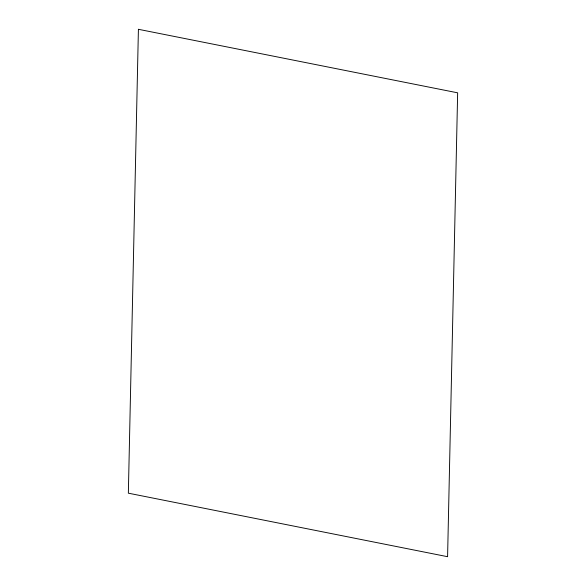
<?xml version="1.0" encoding="UTF-8"?>
<svg xmlns="http://www.w3.org/2000/svg" width="586" height="586" viewBox="0 0 586 586"><rect width="100%" height="100%" fill="white"/><g stroke="black" fill="none" stroke-linecap="round" stroke-linejoin="round"><path stroke-width="0.88" d="M138.413 29.3L128.349 493.178L447.587 556.7L457.651 92.822L138.413 29.3"/></g></svg>
